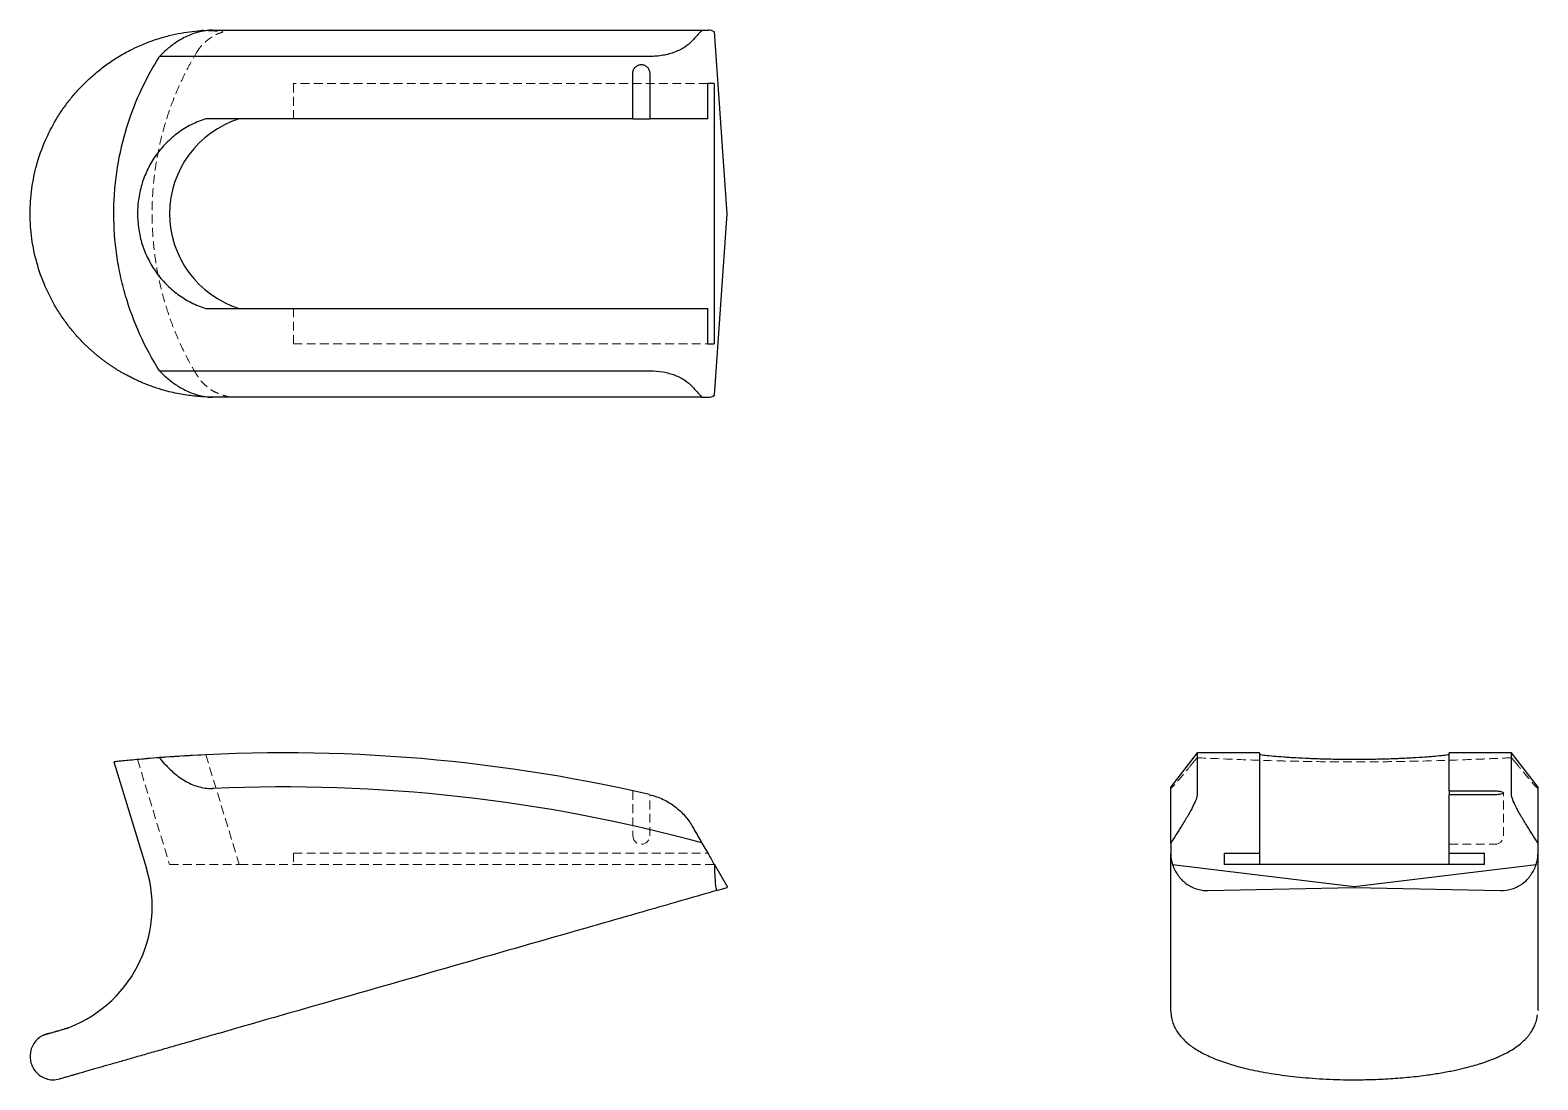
# Model space of a CAD drawing. Header units: millimetres. Extents: x 33 to 249, y 34 to 184.
import ezdxf

# ---------------------------------------------------------------- set-up
doc = ezdxf.new("R2010")
doc.units = ezdxf.units.MM
doc.linetypes.add('HIDDEN', pattern=[1.905, 1.27, -0.635])

msp = doc.modelspace()

# ---------------------------------------------------------------- linework, layer by layer
at = {"color": 7, "linetype": 'HIDDEN', "lineweight": 18}
for p, q in [((57.94, 184.28), (57.61, 184.26)), ((59.12, 184.32), (59.34, 184.32)), ((46.83, 181.15), (45.73, 180.5)), ((70.79, 176.66), (70.79, 171.6)), ((130.23, 176.66), (70.79, 176.66)), ((70.79, 144.39), (70.79, 139.33)), ((70.79, 139.33), (130.23, 139.33)), ((46.26, 135.15), (47.5, 134.48)), ((52.72, 132.52), (53.8, 132.26)), ((56.25, 131.85), (57.55, 131.73)), ((57.85, 131.71), (59.34, 131.67)), ((59.34, 131.67), (59.15, 131.67)), ((58.21, 80.35), (63.02, 64.63)), ((48.42, 79.67), (53.02, 64.63)), ((119.5, 75.17), (119.5, 68.71)), ((121.9, 68.71), (121.9, 74.62)), ((244.38, 68.71), (244.38, 74.9)), ((236.6, 67.51), (243.18, 67.51)), ((70.79, 66.25), (70.79, 64.63)), ((70.79, 66.25), (130.23, 66.25)), ((53.02, 64.63), (63.02, 64.63)), ((63.02, 64.63), (70.79, 64.63)), ((70.79, 64.63), (131.16, 64.63)), ((37.35, 40.82), (38.38, 41.13))]:
    msp.add_line(p, q, dxfattribs=at)
at = {"color": 7, "linetype": 'Continuous', "lineweight": 25}
for p, q in [((59.34, 184.32), (129.39, 184.32)), ((129.39, 184.32), (130.33, 184.32)), ((133, 157.99), (131.18, 184.06)), ((121.9, 180.55), (51.58, 180.55)), ((119.5, 171.6), (119.5, 178.18)), ((121.9, 178.18), (121.9, 171.6)), ((130.23, 171.6), (130.23, 176.66)), ((131.16, 176.66), (130.23, 176.66)), ((131.16, 176.66), (131.16, 139.33)), ((119.5, 171.6), (58.21, 171.6)), ((119.5, 171.6), (121.9, 171.6)), ((128, 171.6), (121.9, 171.6)), ((130.23, 171.6), (128, 171.6)), ((131.18, 131.93), (133, 157.99)), ((58.21, 144.39), (121.9, 144.39)), ((121.9, 144.39), (128, 144.39)), ((128, 144.39), (130.23, 144.39)), ((130.23, 139.33), (130.23, 144.39)), ((130.23, 139.33), (131.16, 139.33)), ((51.58, 135.44), (121.9, 135.44)), ((58.5, 131.68), (58.96, 131.68)), ((129.39, 131.67), (59.34, 131.67)), ((129.39, 131.67), (130.33, 131.67)), ((200.44, 80.62), (196.67, 75.73)), ((209.39, 80.62), (200.44, 80.62)), ((200.44, 80.62), (200.44, 74.62)), ((209.39, 80.62), (209.39, 74.62)), ((245.55, 80.62), (236.6, 80.62)), ((236.6, 75.17), (236.6, 80.62)), ((249.32, 75.73), (245.55, 80.62)), ((245.55, 74.62), (245.55, 80.62)), ((45.02, 79.33), (49.7, 64.04)), ((196.67, 67.69), (196.67, 75.73)), ((249.32, 75.73), (249.32, 67.69)), ((209.39, 74.62), (209.39, 70.1)), ((236.6, 75.17), (243.18, 75.17)), ((236.6, 75.17), (236.6, 74.62)), ((243.18, 74.62), (236.6, 74.62)), ((236.6, 70.1), (236.6, 74.62)), ((209.39, 70.1), (209.39, 66.25)), ((236.6, 66.25), (236.6, 70.1)), ((129.39, 67.69), (130.33, 66.07)), ((196.67, 67.69), (196.67, 66.07)), ((249.32, 67.69), (249.32, 66.07)), ((204.33, 66.25), (209.39, 66.25)), ((204.33, 66.25), (204.33, 64.63)), ((209.39, 66.25), (209.39, 64.63)), ((236.6, 66.25), (241.66, 66.25)), ((236.6, 64.63), (236.6, 66.25)), ((241.66, 64.63), (241.66, 66.25)), ((131.18, 64.59), (133, 61.44)), ((196.93, 64.59), (222.99, 61.44)), ((241.66, 64.63), (204.33, 64.63)), ((222.99, 61.44), (249.06, 64.59)), ((131.54, 60.87), (133, 61.29)), ((133, 61.44), (133, 61.29)), ((202, 60.87), (222.99, 61.29)), ((222.99, 61.44), (222.99, 61.29)), ((222.99, 61.29), (243.99, 60.87)), ((196.7, 43.35), (196.67, 43.64)), ((38.28, 41.1), (38.42, 41.14)), ((38.42, 41.14), (38.31, 41.11)), ((34.66, 39.99), (34.65, 39.99)), ((33.02, 37.12), (33.02, 37.02))]:
    msp.add_line(p, q, dxfattribs=at)
for centre, radius, start, end in [((67.28, 157.99), 14.26, 107.391, 252.609), ((69.45, -151.61), 232.24, 76.9489, 94.4136), ((69.45, -151.61), 227.35, 74.7127, 92.5481), ((31.92, 58.6), 18.6, 288.1391, 17)]:
    msp.add_arc(centre, radius, start, end, dxfattribs=at)
at = {"color": 7, "linetype": 'HIDDEN', "lineweight": 18}
for centre, radius, start, end in [((120.7, 68.71), 1.2, 180, 0), ((243.18, 68.71), 1.2, 270, 0), ((31.92, 58.6), 18.6, 281.6659, 288.1391)]:
    msp.add_arc(centre, radius, start, end, dxfattribs=at)
at = {"color": 7, "linetype": 'Continuous', "lineweight": 25}
for points, knots in [([(46.42, 180.93), (46.74, 181.11), (47.49, 181.52), (48.56, 182.02), (49.72, 182.51), (50.8, 182.91), (51.92, 183.26), (53.2, 183.61), (54.65, 183.92), (56.29, 184.16), (57.79, 184.29), (58.7, 184.31), (59.12, 184.32)], [0, 0, 0, 0, 0.077842, 0.183574, 0.254225, 0.347754, 0.43253, 0.508585, 0.640649, 0.763762, 0.891479, 1, 1, 1, 1]), ([(59.2, 184.32), (58.83, 184.32), (58.48, 184.29), (57.78, 184.18), (57.44, 184.11), (56.43, 183.84), (55.82, 183.59), (54.96, 183.17), (54.69, 183.02), (54.16, 182.71), (53.92, 182.54), (53.2, 182.04), (52.76, 181.68), (52.36, 181.3)], [0, 0, 0, 0, 0.125, 0.125, 0.25, 0.25, 0.5, 0.5, 0.625, 0.625, 0.75, 0.75, 1, 1, 1, 1]), ([(58.19, 184.24), (58.12, 184.24), (57.97, 184.25), (57.77, 184.25), (57.66, 184.25)], [0, 0, 0, 0, 0.4758743, 1, 1, 1, 1]), ([(128, 182.8), (127.7, 182.47), (127.35, 182.17), (126.73, 181.76), (126.51, 181.63), (126.04, 181.39), (125.79, 181.27), (125.01, 180.97), (124.45, 180.82), (123.53, 180.66), (123.21, 180.61), (122.56, 180.56), (122.23, 180.55), (121.9, 180.55)], [0, 0, 0, 0, 0.25, 0.25, 0.375, 0.375, 0.5, 0.5, 0.75, 0.75, 0.875, 0.875, 1, 1, 1, 1]), ([(46.42, 135.05), (46.3, 135.13), (46.04, 135.27), (45.66, 135.5), (45.27, 135.74), (44.89, 135.99), (44.5, 136.25), (44.12, 136.51), (43.73, 136.79), (43.35, 137.08), (42.96, 137.38), (42.58, 137.69), (42.2, 138.01), (41.82, 138.35), (41.44, 138.69), (40.79, 139.3), (39.89, 140.22), (38.78, 141.52), (37.72, 142.95), (36.44, 144.92), (35.08, 147.57), (33.91, 150.9), (33.18, 154.42), (32.93, 157.99), (33.18, 161.56), (33.9, 165.08), (35.08, 168.41), (36.43, 171.06), (37.7, 173.02), (38.76, 174.44), (39.87, 175.74), (40.89, 176.79), (41.79, 177.62), (42.56, 178.28), (43.33, 178.9), (44.1, 179.47), (44.88, 180), (45.65, 180.49), (46.17, 180.79), (46.42, 180.93)], [0, 0, 0, 0, 0.0084655, 0.0169961, 0.0255932, 0.0342583, 0.0429927, 0.0517977, 0.0606747, 0.069625, 0.0786497, 0.08775, 0.0969273, 0.1061826, 0.115517, 0.1249316, 0.1546852, 0.1854216, 0.2171679, 0.2499486, 0.3105966, 0.3749429, 0.4366204, 0.4999538, 0.5632587, 0.6249159, 0.6891668, 0.7497356, 0.7824432, 0.8141217, 0.8447953, 0.8744909, 0.8933308, 0.9118511, 0.9300612, 0.9479707, 0.9655898, 0.9829291, 1, 1, 1, 1]), ([(51.58, 135.44), (50.51, 137.13), (49.57, 138.87), (47.94, 142.47), (47.26, 144.32), (46.56, 146.7), (46.43, 147.18), (46.19, 148.15), (46.07, 148.64), (45.76, 150.1), (45.58, 151.08), (45.16, 154.02), (45.02, 155.99), (45.02, 158.95), (45.05, 159.94), (45.19, 161.93), (45.3, 162.92), (45.72, 165.88), (46.13, 167.81), (47.23, 171.6), (47.92, 173.46), (49.15, 176.19), (49.59, 177.08), (50.54, 178.84), (51.04, 179.7), (51.58, 180.55)], [0, 0, 0, 0, 0.125, 0.125, 0.25, 0.25, 0.28125, 0.28125, 0.3125, 0.3125, 0.375, 0.375, 0.5, 0.5, 0.5625, 0.5625, 0.625, 0.625, 0.75, 0.75, 0.875, 0.875, 0.9375, 0.9375, 1, 1, 1, 1]), ([(119.5, 178.18), (119.5, 178.34), (119.53, 178.5), (119.65, 178.79), (119.74, 178.92), (119.96, 179.14), (120.1, 179.23), (120.38, 179.35), (120.54, 179.38), (120.85, 179.38), (121.01, 179.35), (121.3, 179.23), (121.43, 179.14), (121.65, 178.92), (121.74, 178.79), (121.86, 178.5), (121.9, 178.34), (121.9, 178.18)], [0, 0, 0, 0, 0.125, 0.125, 0.25, 0.25, 0.375, 0.375, 0.5, 0.5, 0.625, 0.625, 0.75, 0.75, 0.875, 0.875, 1, 1, 1, 1]), ([(58.21, 171.6), (57.49, 171.37), (56.8, 171.09), (55.48, 170.42), (54.84, 170.03), (53.93, 169.36), (53.64, 169.13), (53.07, 168.64), (52.8, 168.39), (52.02, 167.59), (51.54, 167.02), (50.88, 166.11), (50.67, 165.79), (50.29, 165.15), (50.11, 164.82), (49.61, 163.82), (49.33, 163.13), (48.99, 162.06), (48.89, 161.7), (48.72, 160.96), (48.65, 160.6), (48.48, 159.49), (48.42, 158.75), (48.42, 157.26), (48.48, 156.5), (48.71, 155.02), (48.87, 154.3), (49.21, 153.23), (49.34, 152.88), (49.62, 152.18), (49.77, 151.84), (50.28, 150.84), (50.66, 150.2), (51.3, 149.29), (51.53, 149), (52.01, 148.42), (52.27, 148.14), (53.06, 147.34), (53.62, 146.85), (54.82, 145.98), (55.45, 145.58), (56.8, 144.9), (57.49, 144.61), (58.21, 144.39)], [0, 0, 0, 0, 0.0625, 0.0625, 0.125, 0.125, 0.15625, 0.15625, 0.1875, 0.1875, 0.25, 0.25, 0.28125, 0.28125, 0.3125, 0.3125, 0.375, 0.375, 0.40625, 0.40625, 0.4375, 0.4375, 0.5, 0.5, 0.5625, 0.5625, 0.625, 0.625, 0.65625, 0.65625, 0.6875, 0.6875, 0.75, 0.75, 0.78125, 0.78125, 0.8125, 0.8125, 0.875, 0.875, 0.9375, 0.9375, 1, 1, 1, 1]), ([(59.15, 131.67), (58.9, 131.67), (58.31, 131.68), (57.35, 131.74), (56.29, 131.84), (55.21, 131.98), (54.11, 132.18), (53.13, 132.4), (52.28, 132.63), (51.57, 132.84), (50.81, 133.08), (50.07, 133.35), (49.41, 133.61), (48.78, 133.87), (48.14, 134.17), (47.48, 134.49), (46.91, 134.78), (46.58, 134.97), (46.42, 135.05)], [0, 0, 0, 0, 0.0667318, 0.15159, 0.2384654, 0.3193261, 0.4041055, 0.4929129, 0.5429089, 0.5968296, 0.6546859, 0.7164865, 0.7654715, 0.806305, 0.8626475, 0.9172086, 0.9625212, 1, 1, 1, 1]), ([(52.36, 134.69), (52.76, 134.31), (53.2, 133.95), (54.15, 133.28), (54.66, 132.97), (55.52, 132.54), (55.82, 132.41), (56.44, 132.17), (56.76, 132.06), (57.43, 131.88), (57.78, 131.81), (58.48, 131.7), (58.83, 131.67), (59.2, 131.67)], [0, 0, 0, 0, 0.25, 0.25, 0.5, 0.5, 0.625, 0.625, 0.75, 0.75, 0.875, 0.875, 1, 1, 1, 1]), ([(121.9, 135.44), (122.57, 135.44), (123.21, 135.39), (124.13, 135.23), (124.43, 135.16), (125, 135), (125.27, 134.92), (125.79, 134.72), (126.03, 134.61), (126.5, 134.36), (126.73, 134.23), (127.35, 133.82), (127.7, 133.52), (128, 133.19)], [0, 0, 0, 0, 0.25, 0.25, 0.375, 0.375, 0.5, 0.5, 0.625, 0.625, 0.75, 0.75, 1, 1, 1, 1]), ([(236.6, 80.35), (236.37, 80.31), (236.09, 80.28), (235.42, 80.2), (235.03, 80.16), (234.36, 80.1), (234.13, 80.08), (233.64, 80.04), (233.39, 80.02), (232.59, 79.97), (232.02, 79.93), (231.11, 79.88), (230.79, 79.86), (230.15, 79.83), (229.82, 79.82), (228.82, 79.77), (228.13, 79.75), (227.06, 79.72), (226.7, 79.71), (225.96, 79.69), (225.6, 79.69), (224.49, 79.67), (223.75, 79.67), (222.26, 79.67), (221.5, 79.67), (220.02, 79.69), (219.3, 79.71), (218.23, 79.74), (217.88, 79.75), (217.18, 79.77), (216.84, 79.79), (215.84, 79.83), (215.2, 79.86), (214.29, 79.91), (214, 79.93), (213.42, 79.97), (213.14, 79.99), (212.34, 80.04), (211.85, 80.08), (210.98, 80.16), (210.58, 80.2), (209.9, 80.28), (209.61, 80.31), (209.39, 80.35)], [0, 0, 0, 0, 0.0625, 0.0625, 0.125, 0.125, 0.15625, 0.15625, 0.1875, 0.1875, 0.25, 0.25, 0.28125, 0.28125, 0.3125, 0.3125, 0.375, 0.375, 0.40625, 0.40625, 0.4375, 0.4375, 0.5, 0.5, 0.5625, 0.5625, 0.625, 0.625, 0.65625, 0.65625, 0.6875, 0.6875, 0.75, 0.75, 0.78125, 0.78125, 0.8125, 0.8125, 0.875, 0.875, 0.9375, 0.9375, 1, 1, 1, 1]), ([(51.58, 79.93), (50.98, 79.89), (49.78, 79.79), (48.29, 79.66), (47.04, 79.54), (46.08, 79.44), (45.43, 79.38), (45.07, 79.34), (45.05, 79.34), (45.05, 79.34)], [0, 0, 0, 0, 0.146364, 0.292728, 0.443339, 0.59395, 0.740317, 0.886684, 1, 1, 1, 1]), ([(52.36, 79.02), (52.76, 78.55), (53.2, 78.12), (54.15, 77.31), (54.66, 76.94), (55.52, 76.44), (55.82, 76.29), (56.44, 76.02), (56.76, 75.9), (57.43, 75.7), (57.78, 75.62), (58.48, 75.52), (58.83, 75.49), (59.2, 75.5)], [0, 0, 0, 0, 0.25, 0.25, 0.5, 0.5, 0.625, 0.625, 0.75, 0.75, 0.875, 0.875, 1, 1, 1, 1]), ([(121.9, 74.62), (122.57, 74.47), (123.21, 74.24), (124.13, 73.81), (124.43, 73.65), (125, 73.3), (125.27, 73.11), (125.79, 72.72), (126.03, 72.51), (126.5, 72.07), (126.73, 71.83), (127.35, 71.12), (127.7, 70.62), (128, 70.1)], [0, 0, 0, 0, 0.25, 0.25, 0.375, 0.375, 0.5, 0.5, 0.625, 0.625, 0.75, 0.75, 1, 1, 1, 1]), ([(200.44, 74.62), (200.44, 74.47), (200.39, 74.24), (200.23, 73.81), (200.16, 73.65), (200, 73.3), (199.92, 73.11), (199.72, 72.72), (199.61, 72.51), (199.36, 72.07), (199.23, 71.83), (198.82, 71.12), (198.52, 70.62), (198.19, 70.1)], [0, 0, 0, 0, 0.25, 0.25, 0.375, 0.375, 0.5, 0.5, 0.625, 0.625, 0.75, 0.75, 1, 1, 1, 1]), ([(243.18, 75.17), (243.34, 75.17), (243.5, 75.16), (243.79, 75.13), (243.92, 75.11), (244.14, 75.06), (244.23, 75.03), (244.35, 74.97), (244.38, 74.93), (244.38, 74.86), (244.35, 74.83), (244.23, 74.76), (244.14, 74.73), (243.92, 74.68), (243.79, 74.66), (243.5, 74.63), (243.34, 74.62), (243.18, 74.62)], [0, 0, 0, 0, 0.125, 0.125, 0.25, 0.25, 0.375, 0.375, 0.5, 0.5, 0.625, 0.625, 0.75, 0.75, 0.875, 0.875, 1, 1, 1, 1]), ([(247.8, 70.1), (247.47, 70.62), (247.17, 71.12), (246.76, 71.83), (246.63, 72.06), (246.39, 72.5), (246.27, 72.71), (245.97, 73.31), (245.82, 73.65), (245.66, 74.09), (245.61, 74.22), (245.56, 74.45), (245.55, 74.54), (245.55, 74.62)], [0, 0, 0, 0, 0.25, 0.25, 0.375, 0.375, 0.5, 0.5, 0.75, 0.75, 0.875, 0.875, 1, 1, 1, 1]), ([(196.67, 43.64), (196.67, 47.06), (196.67, 52.92), (196.67, 59.75), (196.67, 62.99), (196.67, 64.33), (196.67, 65.21), (196.67, 65.64), (196.67, 66.07)], [0, 0, 0, 0, 0.5, 0.75, 0.875, 0.9375, 0.9375, 1, 1, 1, 1]), ([(249.32, 66.07), (249.32, 65.64), (249.32, 65.21), (249.32, 64.33), (249.32, 62.99), (249.32, 59.75), (249.32, 52.92), (249.32, 47.06), (249.32, 43.64)], [0, 0, 0, 0, 0.0625, 0.0625, 0.125, 0.25, 0.5, 1, 1, 1, 1]), ([(131.18, 64.59), (131.19, 64.05), (131.21, 63.55), (131.26, 62.62), (131.28, 62.22), (131.33, 61.71), (131.35, 61.56), (131.38, 61.31), (131.4, 61.2), (131.44, 61.03), (131.46, 60.96), (131.5, 60.88), (131.52, 60.87), (131.54, 60.87)], [0, 0, 0, 0, 0.25, 0.25, 0.5, 0.5, 0.625, 0.625, 0.75, 0.75, 0.875, 0.875, 1, 1, 1, 1]), ([(196.93, 64.59), (197.1, 64.05), (197.35, 63.55), (198, 62.62), (198.39, 62.22), (199.07, 61.71), (199.31, 61.56), (199.81, 61.31), (200.07, 61.2), (200.6, 61.03), (200.88, 60.96), (201.43, 60.88), (201.71, 60.87), (202, 60.87)], [0, 0, 0, 0, 0.25, 0.25, 0.5, 0.5, 0.625, 0.625, 0.75, 0.75, 0.875, 0.875, 1, 1, 1, 1]), ([(243.99, 60.87), (244.56, 60.86), (245.11, 60.94), (245.92, 61.2), (246.18, 61.31), (246.67, 61.56), (246.91, 61.71), (247.37, 62.05), (247.58, 62.23), (247.97, 62.64), (248.15, 62.85), (248.47, 63.31), (248.62, 63.56), (248.87, 64.06), (248.97, 64.32), (249.06, 64.59)], [0, 0, 0, 0, 0.25, 0.25, 0.375, 0.375, 0.5, 0.5, 0.625, 0.625, 0.75, 0.75, 0.875, 0.875, 1, 1, 1, 1]), ([(131.54, 60.87), (130.05, 60.45), (128.57, 60.02), (125.6, 59.17), (121.14, 57.89), (110.75, 54.91), (89.96, 48.95), (72.14, 43.84), (60.26, 40.43)], [0, 0, 0, 0, 0.0625, 0.0625, 0.125, 0.25, 0.5, 1, 1, 1, 1]), ([(196.68, 43.35), (196.71, 43.04), (196.76, 42.49), (197.01, 41.73), (197.27, 41.14), (197.52, 40.72), (197.73, 40.41), (197.94, 40.13), (198.28, 39.72), (198.77, 39.21), (199.44, 38.66), (200.14, 38.17), (200.9, 37.71), (201.75, 37.27), (202.71, 36.84), (203.77, 36.42), (204.88, 36.05), (205.97, 35.72), (207.1, 35.42), (208.35, 35.13), (209.8, 34.84), (211.36, 34.57), (212.99, 34.34), (214.69, 34.14), (216.53, 33.97), (218.46, 33.84), (220.44, 33.75), (222.74, 33.71), (225.33, 33.74), (228.18, 33.87), (230.93, 34.09), (233.36, 34.38), (235.48, 34.71), (237.25, 35.05), (238.76, 35.39), (240, 35.72), (240.9, 35.99), (241.56, 36.2), (242.07, 36.38), (242.6, 36.57), (243.2, 36.81), (243.91, 37.12), (244.71, 37.51), (245.58, 37.99), (246.39, 38.54), (247.15, 39.15), (247.69, 39.69), (248.05, 40.12), (248.32, 40.5), (248.61, 40.95), (248.9, 41.54), (249.16, 42.26), (249.23, 42.77), (249.27, 43.05)], [0, 0, 0, 0, 0.021551, 0.039292, 0.053185, 0.06323, 0.070696, 0.078419, 0.086505, 0.106433, 0.12538, 0.142841, 0.162218, 0.180624, 0.20136, 0.223838, 0.24469, 0.263719, 0.282099, 0.30241, 0.324728, 0.349019, 0.370748, 0.393807, 0.41819, 0.443525, 0.468603, 0.493366, 0.529984, 0.566094, 0.601791, 0.637168, 0.665286, 0.692744, 0.717183, 0.738243, 0.755854, 0.766283, 0.775225, 0.7853, 0.797108, 0.811365, 0.829183, 0.850654, 0.875298, 0.895514, 0.913296, 0.922182, 0.931334, 0.943299, 0.95872, 0.977618, 1, 1, 1, 1]), ([(38.34, 41.12), (38.23, 41.08), (37.93, 40.99), (37.5, 40.86), (36.97, 40.7), (36.39, 40.53), (35.81, 40.36), (35.27, 40.21), (34.83, 40.07), (34.71, 40.02), (34.65, 39.99)], [0, 0, 0, 0, 0.046181, 0.114189, 0.204375, 0.3167, 0.451628, 0.610244, 0.793781, 1, 1, 1, 1]), ([(38.34, 41.12), (38.23, 41.08), (37.93, 40.99), (37.49, 40.86), (37, 40.71), (36.7, 40.62), (36.55, 40.58)], [0, 0, 0, 0, 0.1571501, 0.3865088, 0.689062, 1, 1, 1, 1]), ([(34.65, 39.99), (34.41, 39.82), (33.93, 39.48), (33.41, 38.76), (33.08, 37.96), (33.04, 37.4), (33.02, 37.12)], [0, 0, 0, 0, 0.254109, 0.511192, 0.762395, 1, 1, 1, 1]), ([(60.26, 40.43), (59.48, 40.21), (58.32, 39.88), (57.16, 39.54), (56.39, 39.32), (56, 39.21), (54.87, 38.89), (53.75, 38.57), (52.65, 38.25), (51.93, 38.04), (51.57, 37.94), (50.51, 37.64), (49.48, 37.34), (48.49, 37.06), (47.84, 36.87), (47.52, 36.78), (46.58, 36.51), (45.68, 36.25), (44.69, 35.97), (44.28, 35.85), (44.01, 35.77), (43.88, 35.74), (43.23, 35.55), (42.49, 35.34), (41.81, 35.14), (41.38, 35.02), (41.16, 34.96), (40.56, 34.78), (40, 34.62), (39.51, 34.48), (39.21, 34.4), (39.06, 34.35), (38.65, 34.24), (38.41, 34.17), (38, 34.05), (37.82, 34), (37.41, 33.88), (37.27, 33.84), (37.27, 33.84)], [0, 0, 0, 0, 0.03125, 0.046875, 0.046875, 0.0625, 0.0625, 0.09375, 0.109375, 0.109375, 0.125, 0.125, 0.15625, 0.171875, 0.171875, 0.1875, 0.1875, 0.21875, 0.234375, 0.2421875, 0.2421875, 0.25, 0.25, 0.28125, 0.296875, 0.296875, 0.3125, 0.3125, 0.34375, 0.359375, 0.359375, 0.375, 0.375, 0.40625, 0.40625, 0.4375, 0.4375, 0.5, 0.5, 0.5, 0.5]), ([(33.02, 37.04), (33.04, 36.75), (33.08, 36.19), (33.38, 35.47), (33.74, 34.95), (34.12, 34.54), (34.62, 34.17), (35.33, 33.83), (36.27, 33.65), (36.92, 33.77), (37.27, 33.84)], [0, 0, 0, 0, 0.144817, 0.27218, 0.373419, 0.449045, 0.546542, 0.675891, 0.83087, 1, 1, 1, 1])]:
    msp.add_open_spline(points, degree=3, knots=knots, dxfattribs=at)
at = {"color": 7, "linetype": 'HIDDEN', "lineweight": 18}
for points, knots in [([(56.89, 181.11), (57.03, 181.32), (57.22, 181.63), (57.54, 182.02), (57.74, 182.23), (57.89, 182.39), (58.06, 182.55), (58.32, 182.78), (58.65, 183.03), (58.96, 183.26), (59.22, 183.43), (59.44, 183.57), (59.56, 183.64), (59.65, 183.68), (59.71, 183.71), (59.79, 183.74), (59.88, 183.78), (59.99, 183.82), (60.12, 183.87), (60.26, 183.91), (60.41, 183.96), (60.54, 184), (60.64, 184.03), (60.68, 184.07), (60.65, 184.1), (60.45, 184.14), (59.95, 184.18), (59.22, 184.22), (58.51, 184.23), (58.19, 184.24)], [0, 0, 0, 0, 0.047045, 0.068897, 0.079602, 0.090585, 0.102396, 0.115692, 0.149283, 0.193369, 0.236463, 0.253087, 0.25968, 0.265316, 0.267984, 0.270716, 0.276951, 0.285139, 0.296052, 0.315788, 0.342448, 0.377035, 0.420397, 0.472254, 0.531819, 0.634599, 0.752729, 0.884846, 1, 1, 1, 1]), ([(56.89, 134.89), (56.57, 135.43), (55.92, 136.53), (55.04, 138.25), (54.23, 140.01), (53.49, 141.81), (52.83, 143.65), (52.25, 145.51), (51.75, 147.4), (51.33, 149.32), (51, 151.25), (50.75, 153.19), (50.59, 155.15), (50.51, 157.11), (50.51, 159.07), (50.6, 161.03), (50.77, 162.99), (51.03, 164.93), (51.37, 166.86), (51.79, 168.77), (52.3, 170.65), (52.88, 172.51), (53.55, 174.34), (54.29, 176.13), (55.11, 177.89), (55.98, 179.55), (56.6, 180.6), (56.9, 181.1)], [0, 0, 0, 0, 0.0396649, 0.0800481, 0.120382, 0.1606712, 0.2009201, 0.2411329, 0.2813141, 0.3214679, 0.3615985, 0.40171, 0.4418066, 0.4818923, 0.5219711, 0.562047, 0.6021228, 0.6422026, 0.6822903, 0.7223902, 0.7625063, 0.8026431, 0.8428048, 0.8829959, 0.9232208, 0.9634841, 1, 1, 1, 1]), ([(58.96, 131.68), (59.03, 131.68), (59.36, 131.68), (59.86, 131.68), (60.43, 131.69), (60.89, 131.7), (61.21, 131.71), (61.36, 131.73), (61.38, 131.75), (61.27, 131.78), (61.05, 131.83), (60.74, 131.92), (60.33, 132.05), (59.83, 132.26), (59.21, 132.56), (58.46, 133.07), (57.59, 133.84), (57.12, 134.55), (56.86, 134.93)], [0, 0, 0, 0, 0.025313, 0.117339, 0.213131, 0.313474, 0.418619, 0.52865, 0.581364, 0.625404, 0.661876, 0.692889, 0.721584, 0.751665, 0.790765, 0.845902, 0.916318, 1, 1, 1, 1]), ([(58.21, 80.35), (57.49, 80.31), (56.39, 80.26), (55.04, 80.17), (53.75, 80.09), (52.42, 80), (51.62, 79.94), (51.27, 79.91)], [0, 0, 0, 0, 0.264996, 0.401489, 0.537982, 0.802961, 1, 1, 1, 1]), ([(49.79, 79.79), (49.77, 79.79), (49.35, 79.75), (48.87, 79.71), (48.5, 79.68), (48.41, 79.67), (48.43, 79.67), (48.43, 79.67)], [0, 0, 0, 0, 0.019407, 0.398096, 0.774503, 0.968183, 1, 1, 1, 1]), ([(199.69, 79.02), (199.31, 78.55), (198.95, 78.12), (198.28, 77.31), (197.97, 76.94), (197.54, 76.44), (197.41, 76.29), (197.17, 76.02), (197.06, 75.9), (196.88, 75.7), (196.81, 75.62), (196.7, 75.52), (196.67, 75.49), (196.67, 75.5)], [0, 0, 0, 0, 0.25, 0.25, 0.5, 0.5, 0.625, 0.625, 0.75, 0.75, 0.875, 0.875, 1, 1, 1, 1]), ([(200.44, 79.93), (202.13, 79.85), (203.87, 79.77), (207.47, 79.63), (209.32, 79.56), (211.7, 79.49), (212.18, 79.48), (213.15, 79.45), (213.64, 79.44), (215.1, 79.41), (216.08, 79.39), (219.02, 79.35), (220.99, 79.33), (223.95, 79.33), (224.94, 79.34), (226.93, 79.35), (227.92, 79.36), (230.88, 79.41), (232.81, 79.45), (236.6, 79.56), (238.46, 79.62), (241.19, 79.73), (242.08, 79.77), (243.84, 79.85), (244.7, 79.89), (245.55, 79.93)], [0, 0, 0, 0, 0.125, 0.125, 0.25, 0.25, 0.28125, 0.28125, 0.3125, 0.3125, 0.375, 0.375, 0.5, 0.5, 0.5625, 0.5625, 0.625, 0.625, 0.75, 0.75, 0.875, 0.875, 0.9375, 0.9375, 1, 1, 1, 1]), ([(249.32, 75.5), (249.32, 75.49), (249.29, 75.52), (249.18, 75.62), (249.11, 75.69), (248.84, 75.99), (248.59, 76.27), (248.17, 76.76), (248.02, 76.94), (247.71, 77.31), (247.54, 77.51), (247.04, 78.12), (246.68, 78.55), (246.3, 79.02)], [0, 0, 0, 0, 0.125, 0.125, 0.25, 0.25, 0.5, 0.5, 0.625, 0.625, 0.75, 0.75, 1, 1, 1, 1]), ([(34.65, 39.99), (34.82, 40.08), (35.14, 40.25), (35.5, 40.34), (35.68, 40.39)], [0, 0, 0, 0, 0.510995, 1, 1, 1, 1])]:
    msp.add_open_spline(points, degree=3, knots=knots, dxfattribs=at)
at = {"color": 7, "linetype": 'Continuous', "lineweight": 25}
for points in [[(59.2, 184.32), (59.25, 184.32), (59.3, 184.32), (59.34, 184.32)], [(129.39, 184.32), (128.93, 183.82), (128.47, 183.31), (128, 182.8)], [(131.18, 184.06), (130.9, 184.23), (130.62, 184.32), (130.33, 184.32)], [(51.58, 180.55), (51.84, 180.8), (52.1, 181.05), (52.36, 181.3)], [(52.36, 134.69), (52.1, 134.94), (51.84, 135.19), (51.58, 135.44)], [(128, 133.19), (128.47, 132.68), (128.93, 132.17), (129.39, 131.67)], [(59.34, 131.67), (59.3, 131.67), (59.25, 131.67), (59.2, 131.67)], [(130.33, 131.67), (130.62, 131.67), (130.9, 131.75), (131.18, 131.93)], [(52.36, 79.02), (52.1, 79.32), (51.84, 79.63), (51.58, 79.93)], [(59.34, 75.51), (59.3, 75.51), (59.25, 75.51), (59.2, 75.5)], [(128, 70.1), (128.47, 69.3), (128.93, 68.49), (129.39, 67.69)], [(198.19, 70.1), (197.68, 69.3), (197.17, 68.49), (196.67, 67.69)], [(249.32, 67.69), (248.82, 68.49), (248.31, 69.3), (247.8, 70.1)], [(130.33, 66.07), (130.62, 65.57), (130.9, 65.07), (131.18, 64.59)], [(196.67, 66.07), (196.67, 65.57), (196.75, 65.07), (196.93, 64.59)], [(249.06, 64.59), (249.23, 65.07), (249.32, 65.57), (249.32, 66.07)]]:
    msp.add_open_spline(points, degree=3, dxfattribs=at)
at = {"color": 7, "linetype": 'HIDDEN', "lineweight": 18}
for points in [[(199.69, 79.02), (199.94, 79.32), (200.19, 79.63), (200.44, 79.93)], [(245.55, 79.93), (245.8, 79.63), (246.05, 79.32), (246.3, 79.02)]]:
    msp.add_open_spline(points, degree=3, dxfattribs=at)

doc.saveas('drawing.dxf')
